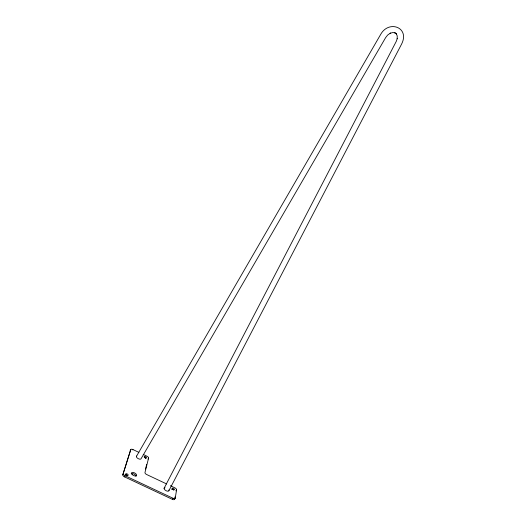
<?xml version="1.0" encoding="UTF-8"?>
<svg xmlns="http://www.w3.org/2000/svg" width="526" height="526" viewBox="0 0 526 526"><rect width="100%" height="100%" fill="white"/><g stroke="black" fill="none" stroke-linecap="round" stroke-linejoin="round"><path stroke-width="0.79" d="M138.844 452.36L132.979 449.572A2.157 1.006 27.8 0 0 130.744 449.618L122.808 474.8A2.301 1.144 28 0 0 124.55 476.885L172.39 499.358A2.282 1.124 30.4 0 0 174.625 499.148L174.994 496.906M174.625 499.148L175.243 498.043L176.585 489.837A2.236 1.078 30.2 0 0 174.77 487.786L170.339 485.695M145.524 469.047L146.675 464.478M143.243 454.444L146.912 456.187A2.157 0.999 28.5 0 1 148.588 458.093L144.972 472.526A2.236 1.072 28.8 0 0 146.721 474.551L166.65 483.953M122.808 474.8L130.744 449.618M164.105 488.279L396.256 41.403L397.321 38.339L397.215 38.773L397.202 35.827L396.085 33.44L396.459 34.026L394.651 32.684L395.282 32.914L392.889 32.527L390.088 33.263L390.476 33.079L387.662 35.045L385.624 37.642L141.126 458.646A2.61 1.223 28.2 0 1 137.983 458.501A2.61 1.223 28.2 0 1 136.727 456.042M168.964 490.567L401.522 44.23C410.254 27.299 388.602 19.587 380.568 34.604L136.418 456.417M132.789 449.921L132.979 449.572M124.55 476.885L125.162 475.767A2.301 1.137 28 0 1 123.419 473.683M148.016 459.145L148.588 458.093M176.177 490.561L175.973 490.922A2.236 1.078 30.2 0 0 175.973 490.705M176.381 490.199L176.585 489.837M172.39 499.358L173.008 498.253A2.282 1.118 30.4 0 0 175.243 498.043M125.162 475.767L173.008 498.253M168.872 489.962A2.715 1.322 29.9 0 1 167.531 491.172A2.715 1.322 29.9 0 1 164.447 489.344A2.715 1.322 29.9 0 1 165 487.661M131.211 473.67A2.84 1.394 28.3 0 1 134.071 474.051A2.84 1.394 28.3 0 1 136.024 476.227M144.479 457.515A1.295 0.605 28.4 0 1 145.906 458.567M126.049 474.86A1.374 0.684 28.1 0 1 127.338 475.635M171.588 489.312A1.348 0.651 30.2 0 1 173.593 490.015M130.172 450.683A2.157 1.006 27.8 0 1 130.652 450.295M132.098 474.452A2.84 1.394 28.3 0 0 136.497 475.616A2.84 1.394 28.3 0 0 133.538 472.499A2.84 1.394 28.3 0 0 132.098 474.452M144.334 457.16A1.295 0.598 28.4 0 0 146.366 457.949A1.295 0.598 28.4 0 0 145.321 456.548A1.295 0.598 28.4 0 0 144.334 457.16M125.839 474.531A1.374 0.677 28.1 0 0 128.015 475.366A1.374 0.677 28.1 0 0 126.937 473.834A1.374 0.677 28.1 0 0 125.839 474.531M172.258 488.976A1.348 0.644 30.2 0 0 174.343 489.772A1.348 0.644 30.2 0 0 173.205 488.253A1.348 0.644 30.2 0 0 172.258 488.976"/></g></svg>
